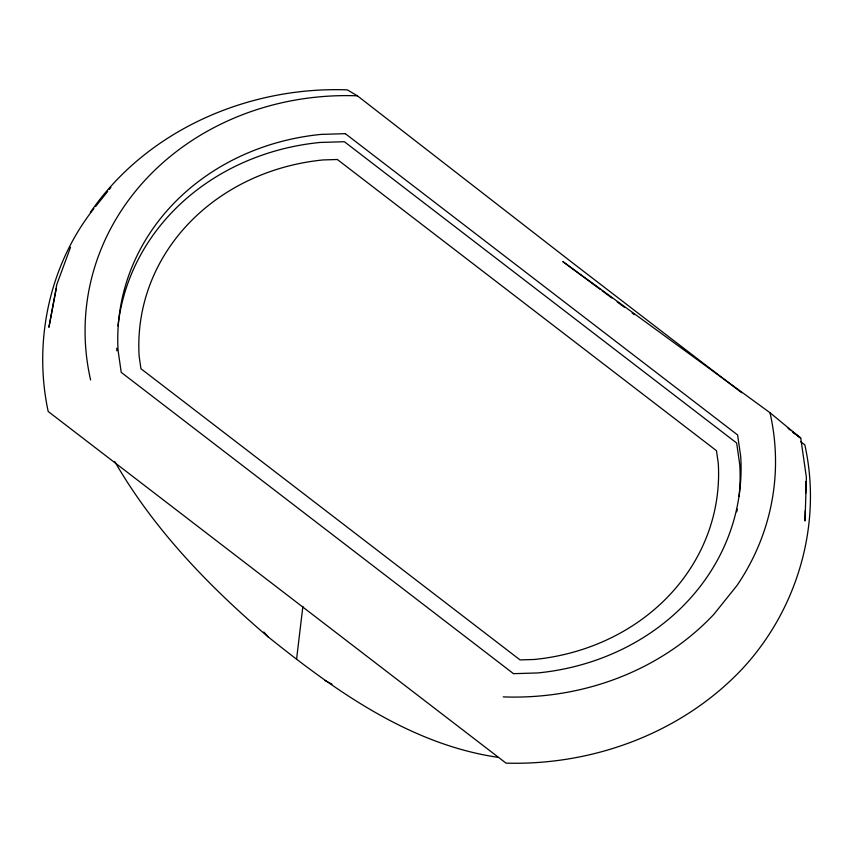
<?xml version="1.0" encoding="UTF-8"?>
<svg xmlns="http://www.w3.org/2000/svg" width="853" height="853" viewBox="0 0 853 853"><rect width="100%" height="100%" fill="white"/><g stroke="black" fill="none" stroke-linecap="round" stroke-linejoin="round"><path stroke-width="1.28" d="M805.275 510.457L805.04 520.991L806.394 477.456L800.743 438.111L769.982 412.713L562.809 261.583L600.16 289.295M805.648 493.333L805.914 481.476M296.631 658.751L302.879 606.366M56.319 288.495L48.92 327.307L56.799 284.476L70.554 247.231M90.343 212.386C147.047 129.859 248.649 86.249 347.342 89.864L357.386 95.813L574.037 263.982L741.694 392.753M93.915 208.59C49.346 264.963 33.15 341.424 48.184 411.477L506.032 763.136C592.824 765.589 680.939 733.26 741.268 669.936C797.107 610.673 822.665 524.691 804.816 444.861L800.604 441.619M95.536 206.575L107.681 191.445M109.301 189.43L110.922 187.415M497.853 757.315C410.464 744.445 335.517 690.951 268.3 636.988C209.06 586.523 153.892 529.393 114.814 461.622M324.972 680.513L331.945 684.138M602.293 290.873L611.889 297.996M617.231 301.962L624.695 307.496M632.169 313.04L634.301 314.618M793.279 432.567L800.743 438.111L792.309 431.629M788.087 428.387L790.198 430.008M263.833 632.041L268.3 636.988M90.61 379.98A268.503 241.122 6.8 0 1 357.386 95.813M769.982 412.713A268.503 241.122 6.8 0 1 737.067 585.393L713.961 614.224A268.503 241.122 6.8 0 1 503.206 696.89M116.829 350.796A234.895 210.936 6.8 0 1 116.797 348.173M117.991 325.91A234.895 210.936 6.8 0 1 320.131 142.451L344.367 141.715L736.651 443.016L739.775 464.768A234.895 210.936 6.8 0 1 739.071 496.222M737.248 509.198A234.895 210.936 6.8 0 1 736.779 511.789M345.326 133.665L321.091 134.401A234.895 210.936 6.8 0 0 118.109 350.626L121.233 372.377L513.517 673.678L537.753 672.942A234.895 210.936 6.8 0 0 740.735 456.728L737.61 434.977L345.326 133.665M337.351 159.5L323.266 159.927A213.09 191.36 6.8 0 0 139.124 356.085L140.937 368.72L520.053 659.913L534.138 659.486A213.09 191.36 6.8 0 0 718.279 463.328L716.467 450.693L337.351 159.5"/></g></svg>
